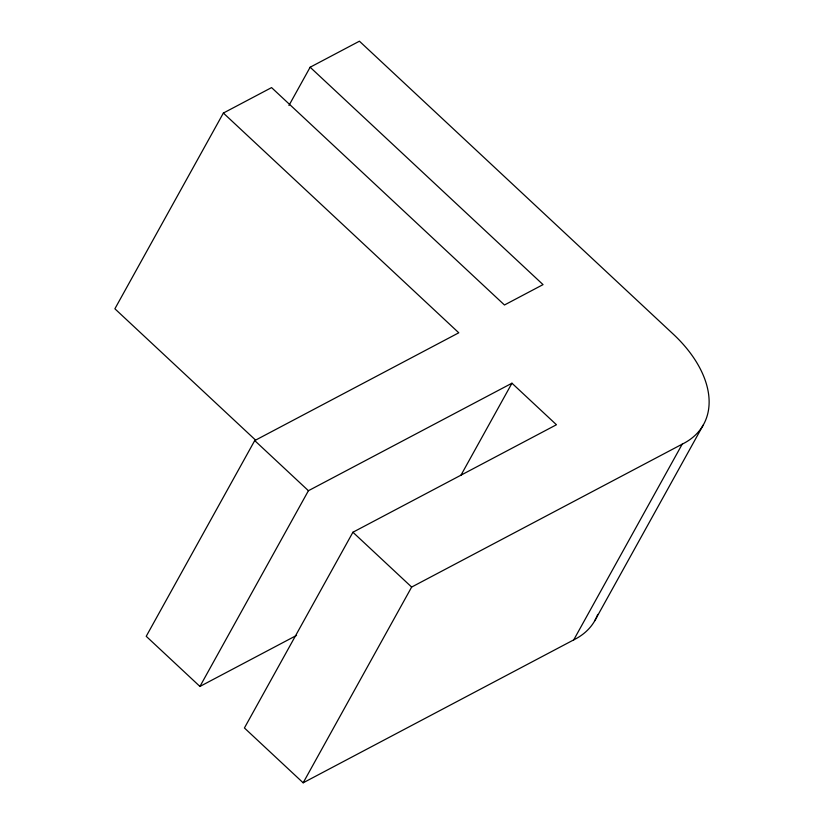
<?xml version="1.0" encoding="UTF-8"?>
<svg xmlns="http://www.w3.org/2000/svg" width="824" height="824" viewBox="0 0 824 824"><rect width="100%" height="100%" fill="white"/><g stroke="black" fill="none" stroke-linecap="round" stroke-linejoin="round"><path stroke-width="1.24" d="M288.946 105.472L310.143 67.228L543.037 284.62L504.463 304.993L271.57 87.602L223.376 113.053L114.886 308.784L255.574 440.109M223.376 113.053L458.783 332.793L254.719 440.583L146.219 636.303L199.933 686.444L296.578 635.397M199.933 686.444L308.423 490.713L511.951 383.212L556.447 424.741L352.919 532.242L244.419 727.973L303.16 782.8L573.731 639.877A112.342 69.474 29 0 0 597.719 614.426M460.822 475.458L511.951 383.212M303.16 782.8L411.65 587.069L682.221 444.146A112.342 69.474 29 0 0 673.301 334.183L359.418 41.2L310.143 67.228M573.731 639.877L682.221 444.146M594.753 620.781L703.243 425.05M254.719 440.583L308.423 490.713M352.919 532.242L411.65 587.069"/></g></svg>
